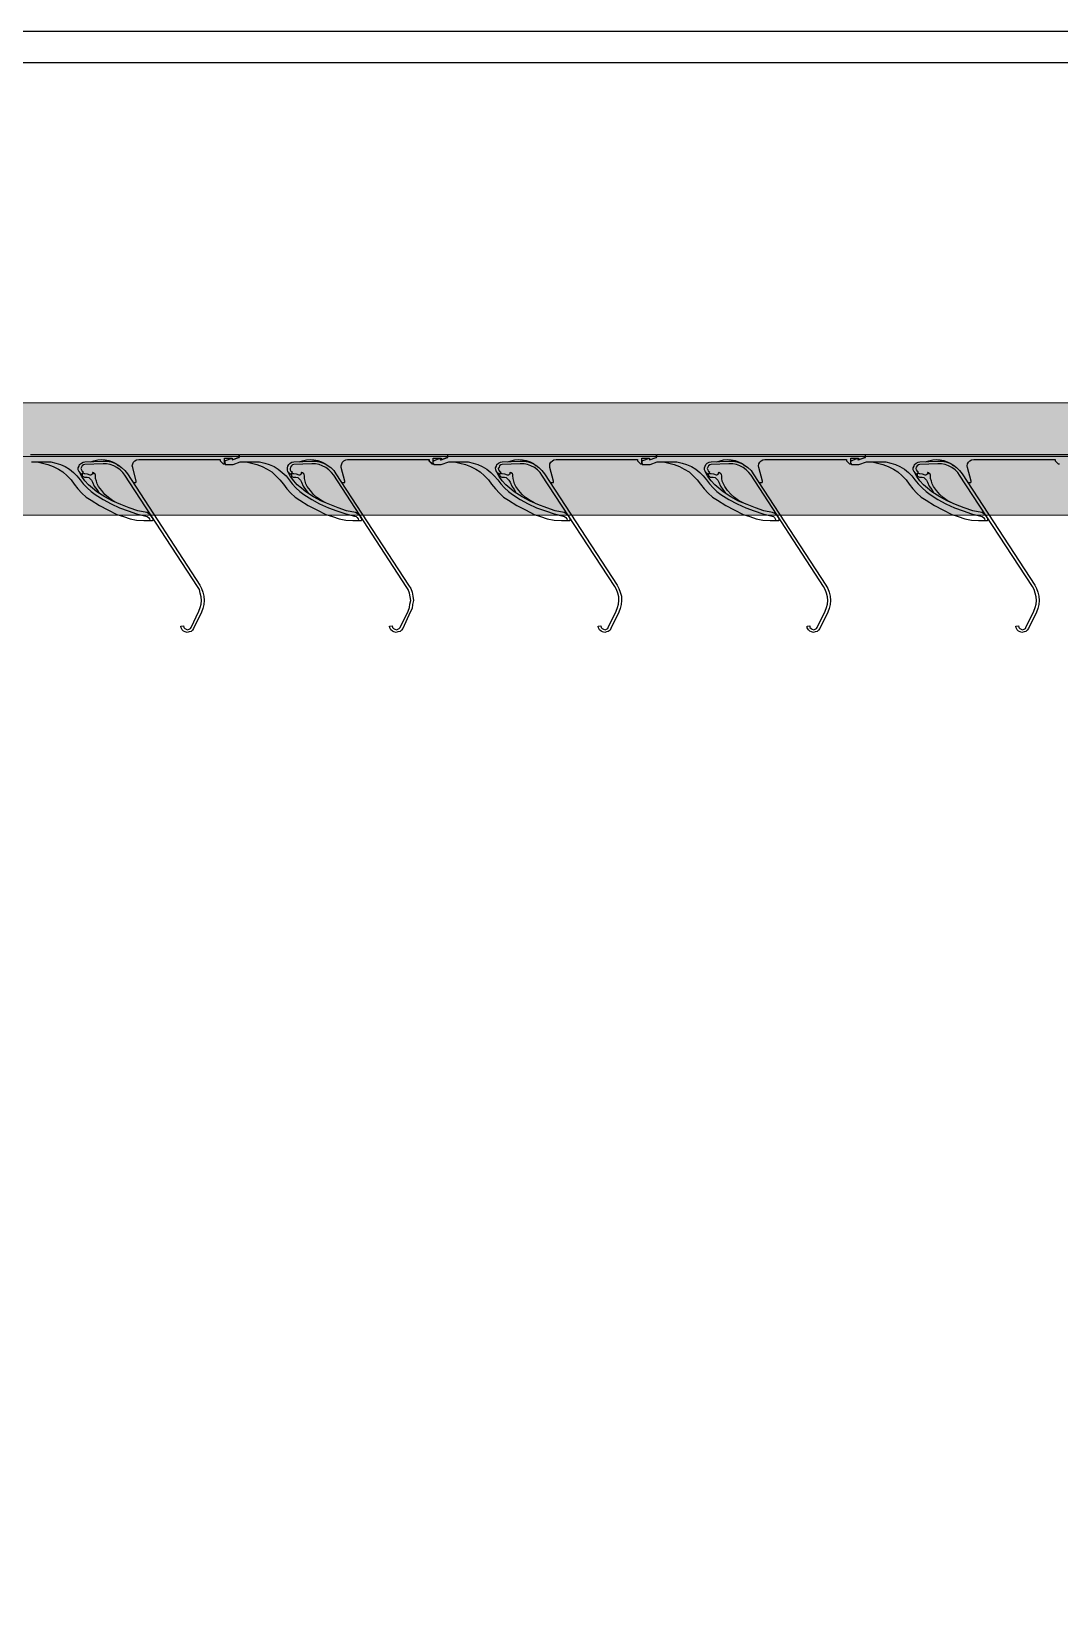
# Model space of a CAD drawing. Header units: centimetres. Extents: x -35664 to 50682, y -23001 to 23705.
# Drawn here: x 4768.3 to 4817.6, y -11539.2 to -11463.9 of the extents above; entities that cross this region are included whole.
import ezdxf

# ---------------------------------------------------------------- set-up
doc = ezdxf.new("R2010")
doc.units = ezdxf.units.CM
for name, color, linetype in [('B GÈnÈral_Hatch', 252, 'Continuous'), ('B Général', 252, 'Continuous'), ('prlm-Coupe', 252, 'Continuous')]:
    doc.layers.add(name, color=color, linetype=linetype)

# ---------------------------------------------------------------- blocks, each defined once
blk = doc.blocks.new('B 90.Groupe-130-1')
at = {"layer": 'B Général', "linetype": 'Continuous'}
for p, q in [((4783.512, -4101.638), (4773.564, -4101.638)), ((4773.606, -4101.976), (4774.304, -4101.976)), ((4776.167, -4101.976), (4777.035, -4101.955)), ((4777.035, -4102.082), (4776.167, -4102.103)), ((4778.749, -4101.871), (4782.644, -4101.871)), ((4782.856, -4102.082), (4782.856, -4101.807)), ((4783.258, -4102.103), (4783.597, -4101.976)), ((4793.503, -4101.638), (4783.576, -4101.638)), ((4783.597, -4101.976), (4784.295, -4101.976)), ((4786.179, -4101.976), (4787.026, -4101.955)), ((4787.026, -4102.082), (4786.179, -4102.103)), ((4788.74, -4101.871), (4792.656, -4101.871)), ((4792.847, -4102.082), (4792.847, -4101.807)), ((4792.847, -4102.082), (4792.847, -4101.807)), ((4793.228, -4102.103), (4793.587, -4101.976)), ((4803.493, -4101.638), (4793.545, -4101.638)), ((4793.587, -4101.976), (4794.286, -4101.976)), ((4796.148, -4101.976), (4797.016, -4101.955)), ((4797.016, -4102.082), (4796.148, -4102.103)), ((4798.731, -4101.871), (4802.626, -4101.871)), ((4802.837, -4102.082), (4802.837, -4101.807)), ((4803.239, -4102.103), (4803.578, -4101.976)), ((4813.484, -4101.638), (4803.557, -4101.638)), ((4803.578, -4101.976), (4804.277, -4101.976)), ((4806.16, -4101.976), (4807.007, -4101.955)), ((4807.007, -4102.082), (4806.16, -4102.103)), ((4808.722, -4101.871), (4812.637, -4101.871)), ((4812.849, -4102.082), (4812.849, -4101.807)), ((4813.23, -4102.103), (4813.59, -4101.976)), ((4823.496, -4101.638), (4813.548, -4101.638)), ((4813.59, -4101.976), (4814.288, -4101.976)), ((4816.151, -4101.976), (4817.019, -4101.955)), ((4817.019, -4102.082), (4816.151, -4102.103)), ((4818.733, -4101.871), (4822.628, -4101.871)), ((4776.082, -4102.463), (4776.019, -4102.59)), ((4781.565, -4107.945), (4778.072, -4102.611)), ((4778.199, -4102.548), (4781.67, -4107.882)), ((4786.094, -4102.463), (4786.031, -4102.59)), ((4791.555, -4107.945), (4788.084, -4102.611)), ((4788.19, -4102.548), (4791.661, -4107.882)), ((4796.064, -4102.463), (4796.021, -4102.59)), ((4801.546, -4107.945), (4798.053, -4102.611)), ((4798.18, -4102.548), (4801.652, -4107.882)), ((4806.076, -4102.463), (4806.012, -4102.59)), ((4811.537, -4107.945), (4808.065, -4102.611)), ((4808.171, -4102.548), (4811.642, -4107.882)), ((4816.066, -4102.463), (4816.003, -4102.59)), ((4821.548, -4107.945), (4818.056, -4102.611)), ((4818.183, -4102.548), (4821.654, -4107.882)), ((4787.703, -4103.945), (4787.491, -4103.839)), ((4781.247, -4109.914), (4781.628, -4109.131)), ((4781.755, -4109.173), (4781.374, -4109.956)), ((4791.259, -4109.914), (4791.64, -4109.131)), ((4791.746, -4109.173), (4791.386, -4109.956)), ((4801.228, -4109.914), (4801.609, -4109.131)), ((4801.736, -4109.173), (4801.355, -4109.956)), ((4811.24, -4109.914), (4811.621, -4109.131)), ((4811.748, -4109.173), (4811.367, -4109.956)), ((4821.231, -4109.914), (4821.612, -4109.131)), ((4821.739, -4109.173), (4821.358, -4109.956)), ((4780.76, -4109.85), (4780.887, -4109.829)), ((4790.751, -4109.85), (4790.878, -4109.829)), ((4800.742, -4109.85), (4800.869, -4109.829)), ((4810.753, -4109.85), (4810.88, -4109.829)), ((4820.744, -4109.85), (4820.871, -4109.829))]:
    blk.add_line(p, q, dxfattribs=at)
at = {"layer": 'B Général', "linetype": 'Continuous', "flags": 128}
for points in [[(4773.606, -4101.976), (4773.881, -4101.976), (4774.135, -4102.04), (4774.389, -4102.103), (4774.643, -4102.209), (4774.897, -4102.336), (4775.109, -4102.463), (4775.321, -4102.654), (4775.511, -4102.844), (4775.659, -4103.056), (4775.829, -4103.268), (4776.019, -4103.479), (4776.231, -4103.67), (4776.464, -4103.818), (4776.866, -4104.072), (4777.268, -4104.284), (4777.691, -4104.495)], [(4774.304, -4101.976), (4774.537, -4101.976), (4774.77, -4102.04), (4775.003, -4102.103), (4775.215, -4102.209), (4775.426, -4102.336), (4775.617, -4102.484), (4775.786, -4102.654), (4775.934, -4102.844), (4776.082, -4103.035), (4776.273, -4103.225), (4776.463, -4103.395), (4776.654, -4103.543), (4777.035, -4103.776), (4777.416, -4103.987), (4777.818, -4104.178), (4778.241, -4104.326), (4778.644, -4104.474), (4779.088, -4104.58), (4779.152, -4104.601), (4779.215, -4104.643), (4779.257, -4104.707), (4779.279, -4104.77), (4779.279, -4104.792), (4779.321, -4104.792), (4779.384, -4104.792), (4779.406, -4104.792), (4779.427, -4104.77), (4779.427, -4104.749), (4779.406, -4104.665), (4779.342, -4104.58), (4779.279, -4104.516), (4779.215, -4104.453), (4779.13, -4104.411), (4778.707, -4104.326), (4778.284, -4104.178), (4777.882, -4104.03), (4777.501, -4103.86), (4777.12, -4103.649), (4776.739, -4103.416), (4776.527, -4103.246), (4776.336, -4103.077), (4776.167, -4102.887), (4776.019, -4102.675), (4775.892, -4102.442)], [(4776.019, -4102.59), (4775.955, -4102.527), (4775.892, -4102.463), (4775.85, -4102.357), (4775.85, -4102.273), (4775.892, -4102.188), (4775.913, -4102.103), (4775.998, -4102.04), (4776.082, -4101.998), (4776.167, -4101.976)], [(4776.167, -4102.103), (4776.104, -4102.125), (4776.04, -4102.167), (4775.998, -4102.23), (4775.977, -4102.294), (4775.998, -4102.357), (4776.04, -4102.421), (4776.082, -4102.463)], [(4776.442, -4101.976), (4776.59, -4101.934), (4776.781, -4101.892), (4776.95, -4101.871), (4777.141, -4101.892), (4777.31, -4101.913)], [(4777.035, -4101.955), (4777.225, -4101.955), (4777.416, -4101.976), (4777.606, -4102.04), (4777.776, -4102.146), (4777.924, -4102.252), (4778.072, -4102.4), (4778.199, -4102.548)], [(4778.072, -4102.611), (4777.987, -4102.484), (4777.86, -4102.357), (4777.691, -4102.252), (4777.543, -4102.167), (4777.374, -4102.103), (4777.204, -4102.082), (4777.035, -4102.082)], [(4777.31, -4101.913), (4777.48, -4101.976), (4777.649, -4102.061), (4777.797, -4102.167)], [(4778.474, -4102.971), (4778.58, -4102.971), (4778.601, -4102.971), (4778.623, -4102.929), (4778.623, -4102.908), (4778.453, -4102.252), (4778.432, -4102.167), (4778.453, -4102.082), (4778.496, -4101.998), (4778.559, -4101.934), (4778.644, -4101.892), (4778.75, -4101.871)], [(4782.644, -4101.871), (4782.644, -4101.934), (4782.792, -4102.082), (4782.856, -4102.082)], [(4782.856, -4101.807), (4783.216, -4101.807), (4783.216, -4101.892), (4783.512, -4101.765), (4783.533, -4101.765), (4783.554, -4101.722), (4783.554, -4101.68), (4783.533, -4101.638), (4783.512, -4101.638)], [(4782.877, -4102.061), (4782.877, -4101.976), (4782.877, -4101.955), (4782.898, -4101.913), (4783.216, -4101.807), (4783.216, -4101.892), (4783.533, -4101.765), (4783.554, -4101.765), (4783.576, -4101.722), (4783.576, -4101.638)], [(4782.877, -4102.061), (4782.877, -4102.103), (4782.919, -4102.103), (4783.173, -4102.103), (4783.258, -4102.103)], [(4783.618, -4101.976), (4783.893, -4101.976), (4784.147, -4102.04), (4784.401, -4102.103), (4784.655, -4102.209), (4784.888, -4102.336), (4785.121, -4102.463), (4785.311, -4102.654), (4785.502, -4102.844), (4785.671, -4103.056), (4785.84, -4103.268), (4786.031, -4103.479), (4786.242, -4103.67), (4786.454, -4103.818), (4786.856, -4104.072), (4787.28, -4104.284), (4787.703, -4104.495)], [(4784.295, -4101.976), (4784.528, -4101.976), (4784.782, -4102.04), (4784.994, -4102.103), (4785.227, -4102.209), (4785.417, -4102.336), (4785.608, -4102.484), (4785.798, -4102.654), (4785.946, -4102.844), (4786.094, -4103.035), (4786.264, -4103.225), (4786.454, -4103.395), (4786.645, -4103.543), (4787.026, -4103.776), (4787.407, -4103.987), (4787.83, -4104.178), (4788.232, -4104.326), (4788.656, -4104.474), (4789.079, -4104.58), (4789.164, -4104.601), (4789.206, -4104.643), (4789.248, -4104.707), (4789.269, -4104.77), (4789.291, -4104.792), (4789.312, -4104.792), (4789.375, -4104.792), (4789.418, -4104.792), (4789.418, -4104.77), (4789.439, -4104.749), (4789.396, -4104.665), (4789.354, -4104.58), (4789.291, -4104.516), (4789.206, -4104.453), (4789.121, -4104.411), (4788.698, -4104.326), (4788.296, -4104.178), (4787.894, -4104.03), (4787.491, -4103.86), (4787.11, -4103.649), (4786.751, -4103.416), (4786.539, -4103.246), (4786.327, -4103.077), (4786.179, -4102.887), (4786.01, -4102.675), (4785.883, -4102.442)], [(4786.031, -4102.59), (4785.946, -4102.527), (4785.883, -4102.463), (4785.861, -4102.357), (4785.861, -4102.273), (4785.883, -4102.188), (4785.925, -4102.103), (4785.988, -4102.04), (4786.073, -4101.998), (4786.179, -4101.976)], [(4786.179, -4102.103), (4786.115, -4102.125), (4786.052, -4102.167), (4786.01, -4102.23), (4785.988, -4102.294), (4785.988, -4102.357), (4786.031, -4102.421), (4786.094, -4102.463)], [(4786.433, -4101.976), (4786.581, -4101.934), (4786.772, -4101.892), (4786.962, -4101.871), (4787.132, -4101.892), (4787.322, -4101.913), (4787.491, -4101.976), (4787.661, -4102.061), (4787.809, -4102.167)], [(4787.026, -4101.955), (4787.216, -4101.955), (4787.407, -4101.976), (4787.597, -4102.04), (4787.766, -4102.146), (4787.936, -4102.252), (4788.084, -4102.4), (4788.19, -4102.548)], [(4788.084, -4102.611), (4787.978, -4102.484), (4787.851, -4102.357), (4787.703, -4102.252), (4787.534, -4102.167), (4787.385, -4102.103), (4787.216, -4102.082), (4787.026, -4102.082)], [(4788.465, -4102.971), (4788.592, -4102.971), (4788.613, -4102.971), (4788.613, -4102.929), (4788.613, -4102.908), (4788.444, -4102.252), (4788.444, -4102.167), (4788.465, -4102.082), (4788.507, -4101.998), (4788.571, -4101.934), (4788.656, -4101.892), (4788.74, -4101.871)], [(4792.635, -4101.871), (4792.635, -4101.934), (4792.783, -4102.082), (4792.847, -4102.082)], [(4792.656, -4101.871), (4792.656, -4101.934), (4792.804, -4102.082), (4792.847, -4102.082)], [(4792.847, -4101.807), (4793.228, -4101.807), (4793.228, -4101.892), (4793.524, -4101.765), (4793.545, -4101.765), (4793.545, -4101.722), (4793.545, -4101.68), (4793.545, -4101.638), (4793.503, -4101.638)], [(4792.847, -4101.807), (4793.206, -4101.807), (4793.206, -4101.892), (4793.503, -4101.765), (4793.524, -4101.765), (4793.545, -4101.722), (4793.545, -4101.68), (4793.524, -4101.638), (4793.482, -4101.638)], [(4792.847, -4102.061), (4792.847, -4101.976), (4792.847, -4101.955), (4792.889, -4101.913), (4793.185, -4101.807), (4793.185, -4101.892), (4793.524, -4101.765), (4793.545, -4101.765), (4793.545, -4101.722), (4793.545, -4101.638)], [(4792.847, -4102.061), (4792.868, -4102.103), (4792.91, -4102.103), (4793.164, -4102.103), (4793.228, -4102.103)], [(4793.609, -4101.976), (4793.863, -4101.976), (4794.117, -4102.04), (4794.392, -4102.103), (4794.625, -4102.209), (4794.879, -4102.336), (4795.09, -4102.463), (4795.302, -4102.654), (4795.492, -4102.844), (4795.641, -4103.056), (4795.831, -4103.268), (4796.022, -4103.479), (4796.212, -4103.67), (4796.445, -4103.818), (4796.847, -4104.072), (4797.27, -4104.284), (4797.673, -4104.495)], [(4794.286, -4101.976), (4794.519, -4101.976), (4794.752, -4102.04), (4794.984, -4102.103), (4795.196, -4102.209), (4795.408, -4102.336), (4795.598, -4102.484), (4795.768, -4102.654), (4795.937, -4102.844), (4796.085, -4103.035), (4796.254, -4103.225), (4796.445, -4103.395), (4796.635, -4103.543), (4797.016, -4103.776), (4797.397, -4103.987), (4797.8, -4104.178), (4798.223, -4104.326), (4798.646, -4104.474), (4799.07, -4104.58), (4799.133, -4104.601), (4799.197, -4104.643), (4799.239, -4104.707), (4799.26, -4104.77), (4799.26, -4104.792), (4799.302, -4104.792), (4799.366, -4104.792), (4799.387, -4104.792), (4799.408, -4104.77), (4799.408, -4104.749), (4799.387, -4104.665), (4799.345, -4104.58), (4799.26, -4104.516), (4799.197, -4104.453), (4799.112, -4104.411), (4798.689, -4104.326), (4798.286, -4104.178), (4797.863, -4104.03), (4797.482, -4103.86), (4797.101, -4103.649), (4796.72, -4103.416), (4796.508, -4103.246), (4796.318, -4103.077), (4796.149, -4102.887), (4796, -4102.675), (4795.873, -4102.442)], [(4796.021, -4102.59), (4795.937, -4102.527), (4795.873, -4102.463), (4795.852, -4102.357), (4795.831, -4102.273), (4795.873, -4102.188), (4795.894, -4102.103), (4795.979, -4102.04), (4796.064, -4101.998), (4796.148, -4101.976)], [(4796.148, -4102.103), (4796.085, -4102.125), (4796.021, -4102.167), (4796, -4102.23), (4795.958, -4102.294), (4795.979, -4102.357), (4796.021, -4102.421), (4796.064, -4102.463)], [(4796.424, -4101.976), (4796.572, -4101.934), (4796.762, -4101.892), (4796.953, -4101.871), (4797.122, -4101.892), (4797.292, -4101.913), (4797.482, -4101.976), (4797.651, -4102.061), (4797.778, -4102.167)], [(4797.016, -4101.955), (4797.207, -4101.955), (4797.397, -4101.976), (4797.588, -4102.04), (4797.757, -4102.146), (4797.905, -4102.252), (4798.053, -4102.4), (4798.18, -4102.548)], [(4798.053, -4102.611), (4797.969, -4102.484), (4797.842, -4102.357), (4797.694, -4102.252), (4797.524, -4102.167), (4797.355, -4102.103), (4797.207, -4102.082), (4797.016, -4102.082)], [(4798.456, -4102.971), (4798.562, -4102.971), (4798.604, -4102.971), (4798.604, -4102.929), (4798.604, -4102.908), (4798.435, -4102.252), (4798.435, -4102.167), (4798.435, -4102.082), (4798.477, -4101.998), (4798.562, -4101.934), (4798.625, -4101.892), (4798.731, -4101.871)], [(4802.626, -4101.871), (4802.626, -4101.934), (4802.774, -4102.082), (4802.837, -4102.082)], [(4802.837, -4101.807), (4803.197, -4101.807), (4803.197, -4101.892), (4803.515, -4101.765), (4803.536, -4101.765), (4803.536, -4101.722), (4803.536, -4101.68), (4803.515, -4101.638), (4803.493, -4101.638)], [(4802.858, -4102.061), (4802.858, -4101.976), (4802.858, -4101.955), (4802.88, -4101.913), (4803.197, -4101.807), (4803.197, -4101.892), (4803.515, -4101.765), (4803.536, -4101.765), (4803.557, -4101.722), (4803.557, -4101.638)], [(4802.858, -4102.061), (4802.858, -4102.103), (4802.901, -4102.103), (4803.176, -4102.103), (4803.239, -4102.103)], [(4803.599, -4101.976), (4803.874, -4101.976), (4804.128, -4102.04), (4804.382, -4102.103), (4804.636, -4102.209), (4804.869, -4102.336), (4805.102, -4102.463), (4805.292, -4102.654), (4805.483, -4102.844), (4805.652, -4103.056), (4805.822, -4103.268), (4806.012, -4103.479), (4806.224, -4103.67), (4806.457, -4103.818), (4806.859, -4104.072), (4807.261, -4104.284), (4807.684, -4104.495)], [(4804.277, -4101.976), (4804.509, -4101.976), (4804.763, -4102.04)], [(4804.763, -4102.04), (4804.975, -4102.103), (4805.208, -4102.209), (4805.419, -4102.336), (4805.61, -4102.484), (4805.779, -4102.654), (4805.927, -4102.844), (4806.076, -4103.035), (4806.245, -4103.225), (4806.435, -4103.395), (4806.626, -4103.543), (4807.007, -4103.776), (4807.409, -4103.987), (4807.811, -4104.178), (4808.213, -4104.326), (4808.637, -4104.474), (4809.081, -4104.58), (4809.145, -4104.601), (4809.187, -4104.643), (4809.229, -4104.707), (4809.251, -4104.77), (4809.272, -4104.792), (4809.293, -4104.792), (4809.356, -4104.792), (4809.399, -4104.792), (4809.42, -4104.77), (4809.42, -4104.749), (4809.399, -4104.665), (4809.335, -4104.58), (4809.272, -4104.516), (4809.208, -4104.453), (4809.102, -4104.411), (4808.679, -4104.326), (4808.277, -4104.178), (4807.875, -4104.03), (4807.473, -4103.86), (4807.092, -4103.649), (4806.732, -4103.416), (4806.52, -4103.246), (4806.33, -4103.077), (4806.16, -4102.887), (4805.991, -4102.675), (4805.864, -4102.442)], [(4806.012, -4102.59), (4805.927, -4102.527), (4805.885, -4102.463), (4805.843, -4102.357), (4805.843, -4102.273), (4805.864, -4102.188), (4805.906, -4102.103), (4805.97, -4102.04), (4806.054, -4101.998), (4806.16, -4101.976)], [(4806.16, -4102.103), (4806.097, -4102.125), (4806.033, -4102.167), (4805.991, -4102.23), (4805.97, -4102.294), (4805.991, -4102.357), (4806.012, -4102.421), (4806.076, -4102.463)], [(4806.435, -4101.976), (4806.584, -4101.934), (4806.753, -4101.892), (4806.943, -4101.871), (4807.113, -4101.892), (4807.303, -4101.913), (4807.473, -4101.976), (4807.642, -4102.061), (4807.79, -4102.167)], [(4807.007, -4101.955), (4807.197, -4101.955), (4807.388, -4101.976), (4807.578, -4102.04), (4807.748, -4102.146), (4807.917, -4102.252), (4808.065, -4102.4), (4808.171, -4102.548)], [(4808.065, -4102.611), (4807.959, -4102.484), (4807.832, -4102.357), (4807.684, -4102.252), (4807.536, -4102.167), (4807.367, -4102.103), (4807.197, -4102.082), (4807.007, -4102.082)], [(4808.446, -4102.971), (4808.573, -4102.971), (4808.594, -4102.971), (4808.616, -4102.929), (4808.616, -4102.908), (4808.446, -4102.252), (4808.425, -4102.167), (4808.446, -4102.082), (4808.489, -4101.998), (4808.552, -4101.934), (4808.637, -4101.892), (4808.721, -4101.871)], [(4812.637, -4101.871), (4812.637, -4101.934), (4812.786, -4102.082), (4812.849, -4102.082)], [(4812.849, -4101.807), (4813.209, -4101.807), (4813.209, -4101.892), (4813.505, -4101.765), (4813.526, -4101.765), (4813.548, -4101.722), (4813.548, -4101.68), (4813.526, -4101.638), (4813.484, -4101.638)], [(4812.849, -4102.061), (4812.849, -4101.976), (4812.849, -4101.955), (4812.891, -4101.913), (4813.188, -4101.807), (4813.188, -4101.892), (4813.526, -4101.765), (4813.547, -4101.765), (4813.547, -4101.722), (4813.547, -4101.638)], [(4812.849, -4102.061), (4812.87, -4102.103), (4812.891, -4102.103), (4813.166, -4102.103), (4813.23, -4102.103)], [(4813.59, -4101.976), (4813.865, -4101.976), (4814.119, -4102.04), (4814.373, -4102.103), (4814.627, -4102.209), (4814.881, -4102.336), (4815.093, -4102.463), (4815.304, -4102.654), (4815.495, -4102.844), (4815.643, -4103.056), (4815.812, -4103.268), (4816.003, -4103.479), (4816.215, -4103.67), (4816.447, -4103.818), (4816.85, -4104.072), (4817.252, -4104.284), (4817.675, -4104.495)], [(4814.288, -4101.976), (4814.521, -4101.976), (4814.754, -4102.04), (4814.987, -4102.103), (4815.198, -4102.209), (4815.41, -4102.336), (4815.601, -4102.484), (4815.77, -4102.654), (4815.918, -4102.844), (4816.066, -4103.035), (4816.257, -4103.225), (4816.447, -4103.395), (4816.638, -4103.543), (4817.019, -4103.776), (4817.4, -4103.987), (4817.802, -4104.178), (4818.225, -4104.326), (4818.627, -4104.474), (4819.072, -4104.58), (4819.135, -4104.601), (4819.199, -4104.643), (4819.241, -4104.707), (4819.262, -4104.77), (4819.262, -4104.792), (4819.305, -4104.792), (4819.368, -4104.792), (4819.389, -4104.792), (4819.411, -4104.77), (4819.411, -4104.749), (4819.389, -4104.665), (4819.326, -4104.58), (4819.262, -4104.516), (4819.199, -4104.453), (4819.114, -4104.411), (4818.691, -4104.326), (4818.268, -4104.178), (4817.865, -4104.03), (4817.484, -4103.86), (4817.103, -4103.649), (4816.722, -4103.416), (4816.511, -4103.246), (4816.32, -4103.077), (4816.151, -4102.887), (4816.003, -4102.675), (4815.876, -4102.442)], [(4816.003, -4102.59), (4815.939, -4102.527), (4815.876, -4102.463), (4815.833, -4102.357), (4815.833, -4102.273), (4815.876, -4102.188), (4815.897, -4102.103), (4815.982, -4102.04), (4816.066, -4101.998), (4816.151, -4101.976)], [(4816.151, -4102.103), (4816.087, -4102.125), (4816.024, -4102.167), (4815.982, -4102.23), (4815.96, -4102.294), (4815.982, -4102.357), (4816.024, -4102.421), (4816.066, -4102.463)], [(4816.426, -4101.976), (4816.574, -4101.934), (4816.765, -4101.892), (4816.934, -4101.871), (4817.125, -4101.892), (4817.294, -4101.913)], [(4817.019, -4101.955), (4817.209, -4101.955), (4817.4, -4101.976), (4817.59, -4102.04), (4817.76, -4102.146), (4817.908, -4102.252), (4818.056, -4102.4), (4818.183, -4102.548)], [(4818.056, -4102.611), (4817.971, -4102.484), (4817.844, -4102.357), (4817.675, -4102.252), (4817.527, -4102.167), (4817.357, -4102.103), (4817.188, -4102.082), (4817.019, -4102.082)], [(4817.294, -4101.913), (4817.463, -4101.976), (4817.633, -4102.061), (4817.781, -4102.167)], [(4818.458, -4102.971), (4818.564, -4102.971), (4818.585, -4102.971), (4818.606, -4102.929), (4818.606, -4102.908), (4818.437, -4102.252), (4818.416, -4102.167), (4818.437, -4102.082), (4818.479, -4101.998), (4818.543, -4101.934), (4818.628, -4101.892), (4818.733, -4101.871)], [(4822.628, -4101.871), (4822.628, -4101.934), (4822.776, -4102.082), (4822.84, -4102.082)], [(4776.675, -4102.654), (4776.675, -4102.59), (4776.633, -4102.548), (4776.591, -4102.506), (4776.548, -4102.484), (4776.527, -4102.484), (4776.527, -4102.506), (4776.527, -4102.569), (4776.485, -4102.59), (4776.464, -4102.611), (4776.421, -4102.611), (4776.294, -4102.569), (4776.167, -4102.548), (4776.146, -4102.548), (4776.083, -4102.527), (4776.083, -4102.527), (4776.061, -4102.548), (4776.061, -4102.548), (4776.04, -4102.59), (4776.04, -4102.654), (4776.083, -4102.675), (4776.146, -4102.717), (4776.167, -4102.717), (4776.167, -4102.717), (4776.273, -4102.717), (4776.358, -4102.738), (4776.421, -4102.802), (4776.485, -4102.865), (4776.527, -4102.95), (4776.612, -4103.141), (4776.739, -4103.31), (4776.845, -4103.479)], [(4777.691, -4103.945), (4777.48, -4103.839), (4777.289, -4103.691), (4777.12, -4103.543), (4776.972, -4103.352), (4776.823, -4103.162), (4776.76, -4103.035), (4776.718, -4102.908), (4776.675, -4102.781), (4776.675, -4102.654)], [(4786.687, -4102.654), (4786.666, -4102.59), (4786.645, -4102.548), (4786.581, -4102.506), (4786.56, -4102.484), (4786.539, -4102.484), (4786.518, -4102.506), (4786.518, -4102.569), (4786.497, -4102.59), (4786.454, -4102.611), (4786.433, -4102.611), (4786.306, -4102.569), (4786.179, -4102.548), (4786.137, -4102.548), (4786.094, -4102.527), (4786.073, -4102.527), (4786.073, -4102.548), (4786.052, -4102.548), (4786.052, -4102.59), (4786.052, -4102.654), (4786.073, -4102.675), (4786.137, -4102.717), (4786.179, -4102.717), (4786.179, -4102.717), (4786.264, -4102.717), (4786.37, -4102.738), (4786.433, -4102.802), (4786.497, -4102.865), (4786.539, -4102.95), (4786.624, -4103.141), (4786.729, -4103.31), (4786.856, -4103.479)], [(4787.491, -4103.839), (4787.28, -4103.691), (4787.11, -4103.543), (4786.962, -4103.352), (4786.814, -4103.162), (4786.75, -4103.035), (4786.708, -4102.908), (4786.687, -4102.781), (4786.687, -4102.654)], [(4796.657, -4102.654), (4796.657, -4102.59), (4796.635, -4102.548), (4796.572, -4102.506), (4796.53, -4102.484), (4796.53, -4102.484), (4796.508, -4102.506), (4796.508, -4102.569), (4796.487, -4102.59), (4796.445, -4102.611), (4796.403, -4102.611), (4796.276, -4102.569), (4796.149, -4102.548), (4796.127, -4102.548), (4796.085, -4102.527), (4796.064, -4102.527), (4796.064, -4102.548), (4796.043, -4102.548), (4796.022, -4102.59), (4796.043, -4102.654), (4796.064, -4102.675), (4796.127, -4102.717), (4796.149, -4102.717), (4796.17, -4102.717), (4796.254, -4102.717), (4796.339, -4102.738), (4796.403, -4102.802), (4796.466, -4102.865), (4796.53, -4102.95), (4796.614, -4103.141), (4796.72, -4103.31), (4796.826, -4103.479)], [(4797.673, -4103.945), (4797.482, -4103.839), (4797.27, -4103.691), (4797.101, -4103.543), (4796.953, -4103.352), (4796.805, -4103.162), (4796.741, -4103.035), (4796.699, -4102.908), (4796.678, -4102.781), (4796.657, -4102.654)], [(4806.668, -4102.654), (4806.647, -4102.59), (4806.626, -4102.548), (4806.562, -4102.506), (4806.541, -4102.484), (4806.52, -4102.484), (4806.499, -4102.506), (4806.499, -4102.569), (4806.478, -4102.59), (4806.435, -4102.611), (4806.414, -4102.611), (4806.287, -4102.569), (4806.16, -4102.548), (4806.118, -4102.548), (4806.076, -4102.527), (4806.054, -4102.527), (4806.054, -4102.548), (4806.033, -4102.548), (4806.033, -4102.59), (4806.033, -4102.654), (4806.076, -4102.675), (4806.118, -4102.717), (4806.16, -4102.717), (4806.16, -4102.717), (4806.245, -4102.717), (4806.351, -4102.738), (4806.414, -4102.802), (4806.478, -4102.865), (4806.52, -4102.95), (4806.605, -4103.141), (4806.711, -4103.31), (4806.838, -4103.479)], [(4807.684, -4103.945), (4807.473, -4103.839), (4807.282, -4103.691), (4807.113, -4103.543), (4806.943, -4103.352), (4806.816, -4103.162), (4806.753, -4103.035), (4806.689, -4102.908), (4806.668, -4102.781), (4806.668, -4102.654)], [(4816.659, -4102.654), (4816.659, -4102.59), (4816.617, -4102.548), (4816.574, -4102.506), (4816.532, -4102.484), (4816.511, -4102.484), (4816.511, -4102.506), (4816.511, -4102.569), (4816.469, -4102.59), (4816.447, -4102.611), (4816.405, -4102.611), (4816.278, -4102.569), (4816.151, -4102.548), (4816.13, -4102.548), (4816.066, -4102.527), (4816.066, -4102.527), (4816.045, -4102.548), (4816.045, -4102.548), (4816.024, -4102.59), (4816.024, -4102.654), (4816.066, -4102.675), (4816.13, -4102.717), (4816.151, -4102.717), (4816.151, -4102.717), (4816.257, -4102.717), (4816.342, -4102.738), (4816.405, -4102.802), (4816.469, -4102.865), (4816.511, -4102.95), (4816.596, -4103.141), (4816.723, -4103.31), (4816.828, -4103.479)], [(4817.675, -4103.945), (4817.463, -4103.839), (4817.273, -4103.691), (4817.104, -4103.543), (4816.955, -4103.352), (4816.807, -4103.162), (4816.744, -4103.035), (4816.701, -4102.908), (4816.659, -4102.781), (4816.659, -4102.654)], [(4777.691, -4104.495), (4778.009, -4104.601), (4778.326, -4104.707), (4778.644, -4104.77), (4778.982, -4104.792), (4779.321, -4104.792)], [(4787.703, -4104.495), (4788.02, -4104.601), (4788.338, -4104.707), (4788.655, -4104.77), (4788.994, -4104.792), (4789.312, -4104.792)], [(4797.673, -4104.495), (4797.99, -4104.601), (4798.308, -4104.707), (4798.646, -4104.77), (4798.985, -4104.792), (4799.302, -4104.792)], [(4807.684, -4104.495), (4808.002, -4104.601), (4808.319, -4104.707), (4808.637, -4104.77), (4808.975, -4104.792), (4809.293, -4104.792)], [(4817.675, -4104.495), (4817.993, -4104.601), (4818.31, -4104.707), (4818.628, -4104.77), (4818.966, -4104.792), (4819.305, -4104.792)], [(4781.628, -4109.131), (4781.692, -4108.961), (4781.734, -4108.792), (4781.755, -4108.623), (4781.734, -4108.453), (4781.692, -4108.263), (4781.649, -4108.094), (4781.565, -4107.945)], [(4781.67, -4107.882), (4781.755, -4108.051), (4781.819, -4108.221), (4781.861, -4108.411), (4781.882, -4108.623), (4781.861, -4108.813), (4781.819, -4109.004), (4781.755, -4109.173)], [(4791.64, -4109.131), (4791.703, -4108.961), (4791.725, -4108.792), (4791.767, -4108.623), (4791.746, -4108.453), (4791.703, -4108.263), (4791.64, -4108.094), (4791.555, -4107.945)], [(4791.661, -4107.882), (4791.767, -4108.051), (4791.83, -4108.221), (4791.873, -4108.411), (4791.894, -4108.623), (4791.852, -4108.813), (4791.83, -4109.004), (4791.746, -4109.173)], [(4801.609, -4109.131), (4801.673, -4108.961), (4801.715, -4108.792), (4801.736, -4108.623), (4801.736, -4108.453), (4801.694, -4108.263), (4801.631, -4108.094), (4801.546, -4107.945)], [(4801.652, -4107.882), (4801.736, -4108.051), (4801.8, -4108.221), (4801.863, -4108.411), (4801.863, -4108.623), (4801.842, -4108.813), (4801.8, -4109.004), (4801.736, -4109.173)], [(4811.621, -4109.131), (4811.685, -4108.961), (4811.727, -4108.792), (4811.748, -4108.623), (4811.727, -4108.453), (4811.685, -4108.263), (4811.621, -4108.094), (4811.537, -4107.945)], [(4811.642, -4107.882), (4811.748, -4108.051), (4811.812, -4108.221), (4811.854, -4108.411), (4811.875, -4108.623), (4811.854, -4108.813), (4811.812, -4109.004), (4811.748, -4109.173)], [(4821.612, -4109.131), (4821.675, -4108.961), (4821.718, -4108.792), (4821.739, -4108.623), (4821.718, -4108.453), (4821.675, -4108.263), (4821.633, -4108.094), (4821.548, -4107.945)], [(4821.654, -4107.882), (4821.739, -4108.051), (4821.802, -4108.221), (4821.845, -4108.411), (4821.866, -4108.623), (4821.845, -4108.813), (4821.802, -4109.004), (4821.739, -4109.173)], [(4781.374, -4109.956), (4781.311, -4110.041), (4781.247, -4110.104), (4781.162, -4110.126), (4781.057, -4110.147), (4780.972, -4110.126), (4780.887, -4110.083), (4780.824, -4110.02), (4780.781, -4109.935), (4780.76, -4109.85)], [(4780.887, -4109.829), (4780.908, -4109.914), (4780.951, -4109.956), (4781.014, -4109.999), (4781.078, -4110.02), (4781.162, -4109.999), (4781.226, -4109.956), (4781.247, -4109.914)], [(4791.386, -4109.956), (4791.322, -4110.041), (4791.259, -4110.104), (4791.153, -4110.126), (4791.068, -4110.147), (4790.963, -4110.126), (4790.899, -4110.083), (4790.814, -4110.02), (4790.772, -4109.935), (4790.751, -4109.85)], [(4790.878, -4109.829), (4790.899, -4109.914), (4790.941, -4109.956), (4791.005, -4109.999), (4791.09, -4110.02), (4791.153, -4109.999), (4791.217, -4109.956), (4791.259, -4109.914)], [(4801.355, -4109.956), (4801.313, -4110.041), (4801.228, -4110.104), (4801.144, -4110.126), (4801.059, -4110.147), (4800.953, -4110.126), (4800.89, -4110.083), (4800.805, -4110.02), (4800.763, -4109.935), (4800.742, -4109.85)], [(4800.869, -4109.829), (4800.89, -4109.914), (4800.932, -4109.956), (4800.996, -4109.999), (4801.08, -4110.02), (4801.144, -4109.999), (4801.207, -4109.956), (4801.228, -4109.914)], [(4811.367, -4109.956), (4811.304, -4110.041), (4811.24, -4110.104), (4811.134, -4110.126), (4811.05, -4110.147), (4810.965, -4110.126), (4810.88, -4110.083), (4810.817, -4110.02), (4810.753, -4109.935), (4810.753, -4109.85)], [(4810.88, -4109.829), (4810.88, -4109.914), (4810.944, -4109.956), (4810.986, -4109.999), (4811.071, -4110.02), (4811.134, -4109.999), (4811.198, -4109.956), (4811.24, -4109.914)], [(4821.358, -4109.956), (4821.294, -4110.041), (4821.231, -4110.104), (4821.146, -4110.126), (4821.04, -4110.147), (4820.956, -4110.126), (4820.871, -4110.083), (4820.808, -4110.02), (4820.765, -4109.935), (4820.744, -4109.85)], [(4820.871, -4109.829), (4820.892, -4109.914), (4820.935, -4109.956), (4820.998, -4109.999), (4821.062, -4110.02), (4821.146, -4109.999), (4821.21, -4109.956), (4821.231, -4109.914)]]:
    blk.add_lwpolyline(points, dxfattribs=at)
blk = doc.blocks.new('B 90.Groupe-131-1')
at = {"layer": 'B GÈnÈral_Hatch', "linetype": 'Continuous'}
blk.add_hatch(color=250, dxfattribs=at).paths.add_polyline_path([(4658.339, -4104.53), (4658.339, -4099.132), (5006.966, -4099.153), (5006.966, -4104.551)])
at = {"layer": 'B Général', "linetype": 'Continuous'}
blk.add_line((4659.965, -4101.751), (4999.971, -4101.671), dxfattribs=at)
at = {"layer": 'B Général', "flags": 128}
blk.add_lwpolyline([(4658.339, -4104.53), (4658.339, -4099.132), (5006.966, -4099.153), (5006.966, -4104.551)], close=True, dxfattribs=at)
at = {"layer": 'B Général'}
blk.add_blockref('B 90.Groupe-130-1', (0, 0), dxfattribs=at)
blk = doc.blocks.new('A$C373B78D5')
at = {"layer": 'B Général', "linetype": 'Continuous'}
blk.add_line((-16926.01, 6007.498), (-19578.978, 6007.498), dxfattribs=at)
at = {"layer": 'B Général', "linetype": 'Continuous', "flags": 128}
blk.add_lwpolyline([(-13322.413, 5331.875), (-14116.603, 5339.817), (-14116.603, 5034.998), (-14698.398, 5034.998), (-14698.398, 4132.998), (-15478.413, 4132.998), (-15478.413, 5661.998), (-16935.01, 5661.998), (-16935.01, 6008.998), (-19603.978, 6008.998), (-19603.978, 5296.998), (-19865.056, 5296.998), (-19865.056, 5049.998), (-19852.838, 5049.998), (-19852.838, 4089.998), (-18095.931, 4089.998), (-18095.931, 3502.998), (-16050.898, 3502.998), (-16050.898, 3504.924), (-16050.413, 3504.924), (-16050.413, 3202.998), (-11164.452, 3202.998)], dxfattribs=at)
at = {"layer": 'B Général'}
blk.add_blockref('B 90.Groupe-131-1', (-23116.898, 10090.366), dxfattribs=at)

msp = doc.modelspace()

# ---------------------------------------------------------------- block references
at = {"layer": 'prlm-Coupe'}
msp.add_blockref('A$C373B78D5', (23111.623, -17472.851), dxfattribs=at)

doc.saveas('drawing.dxf')
